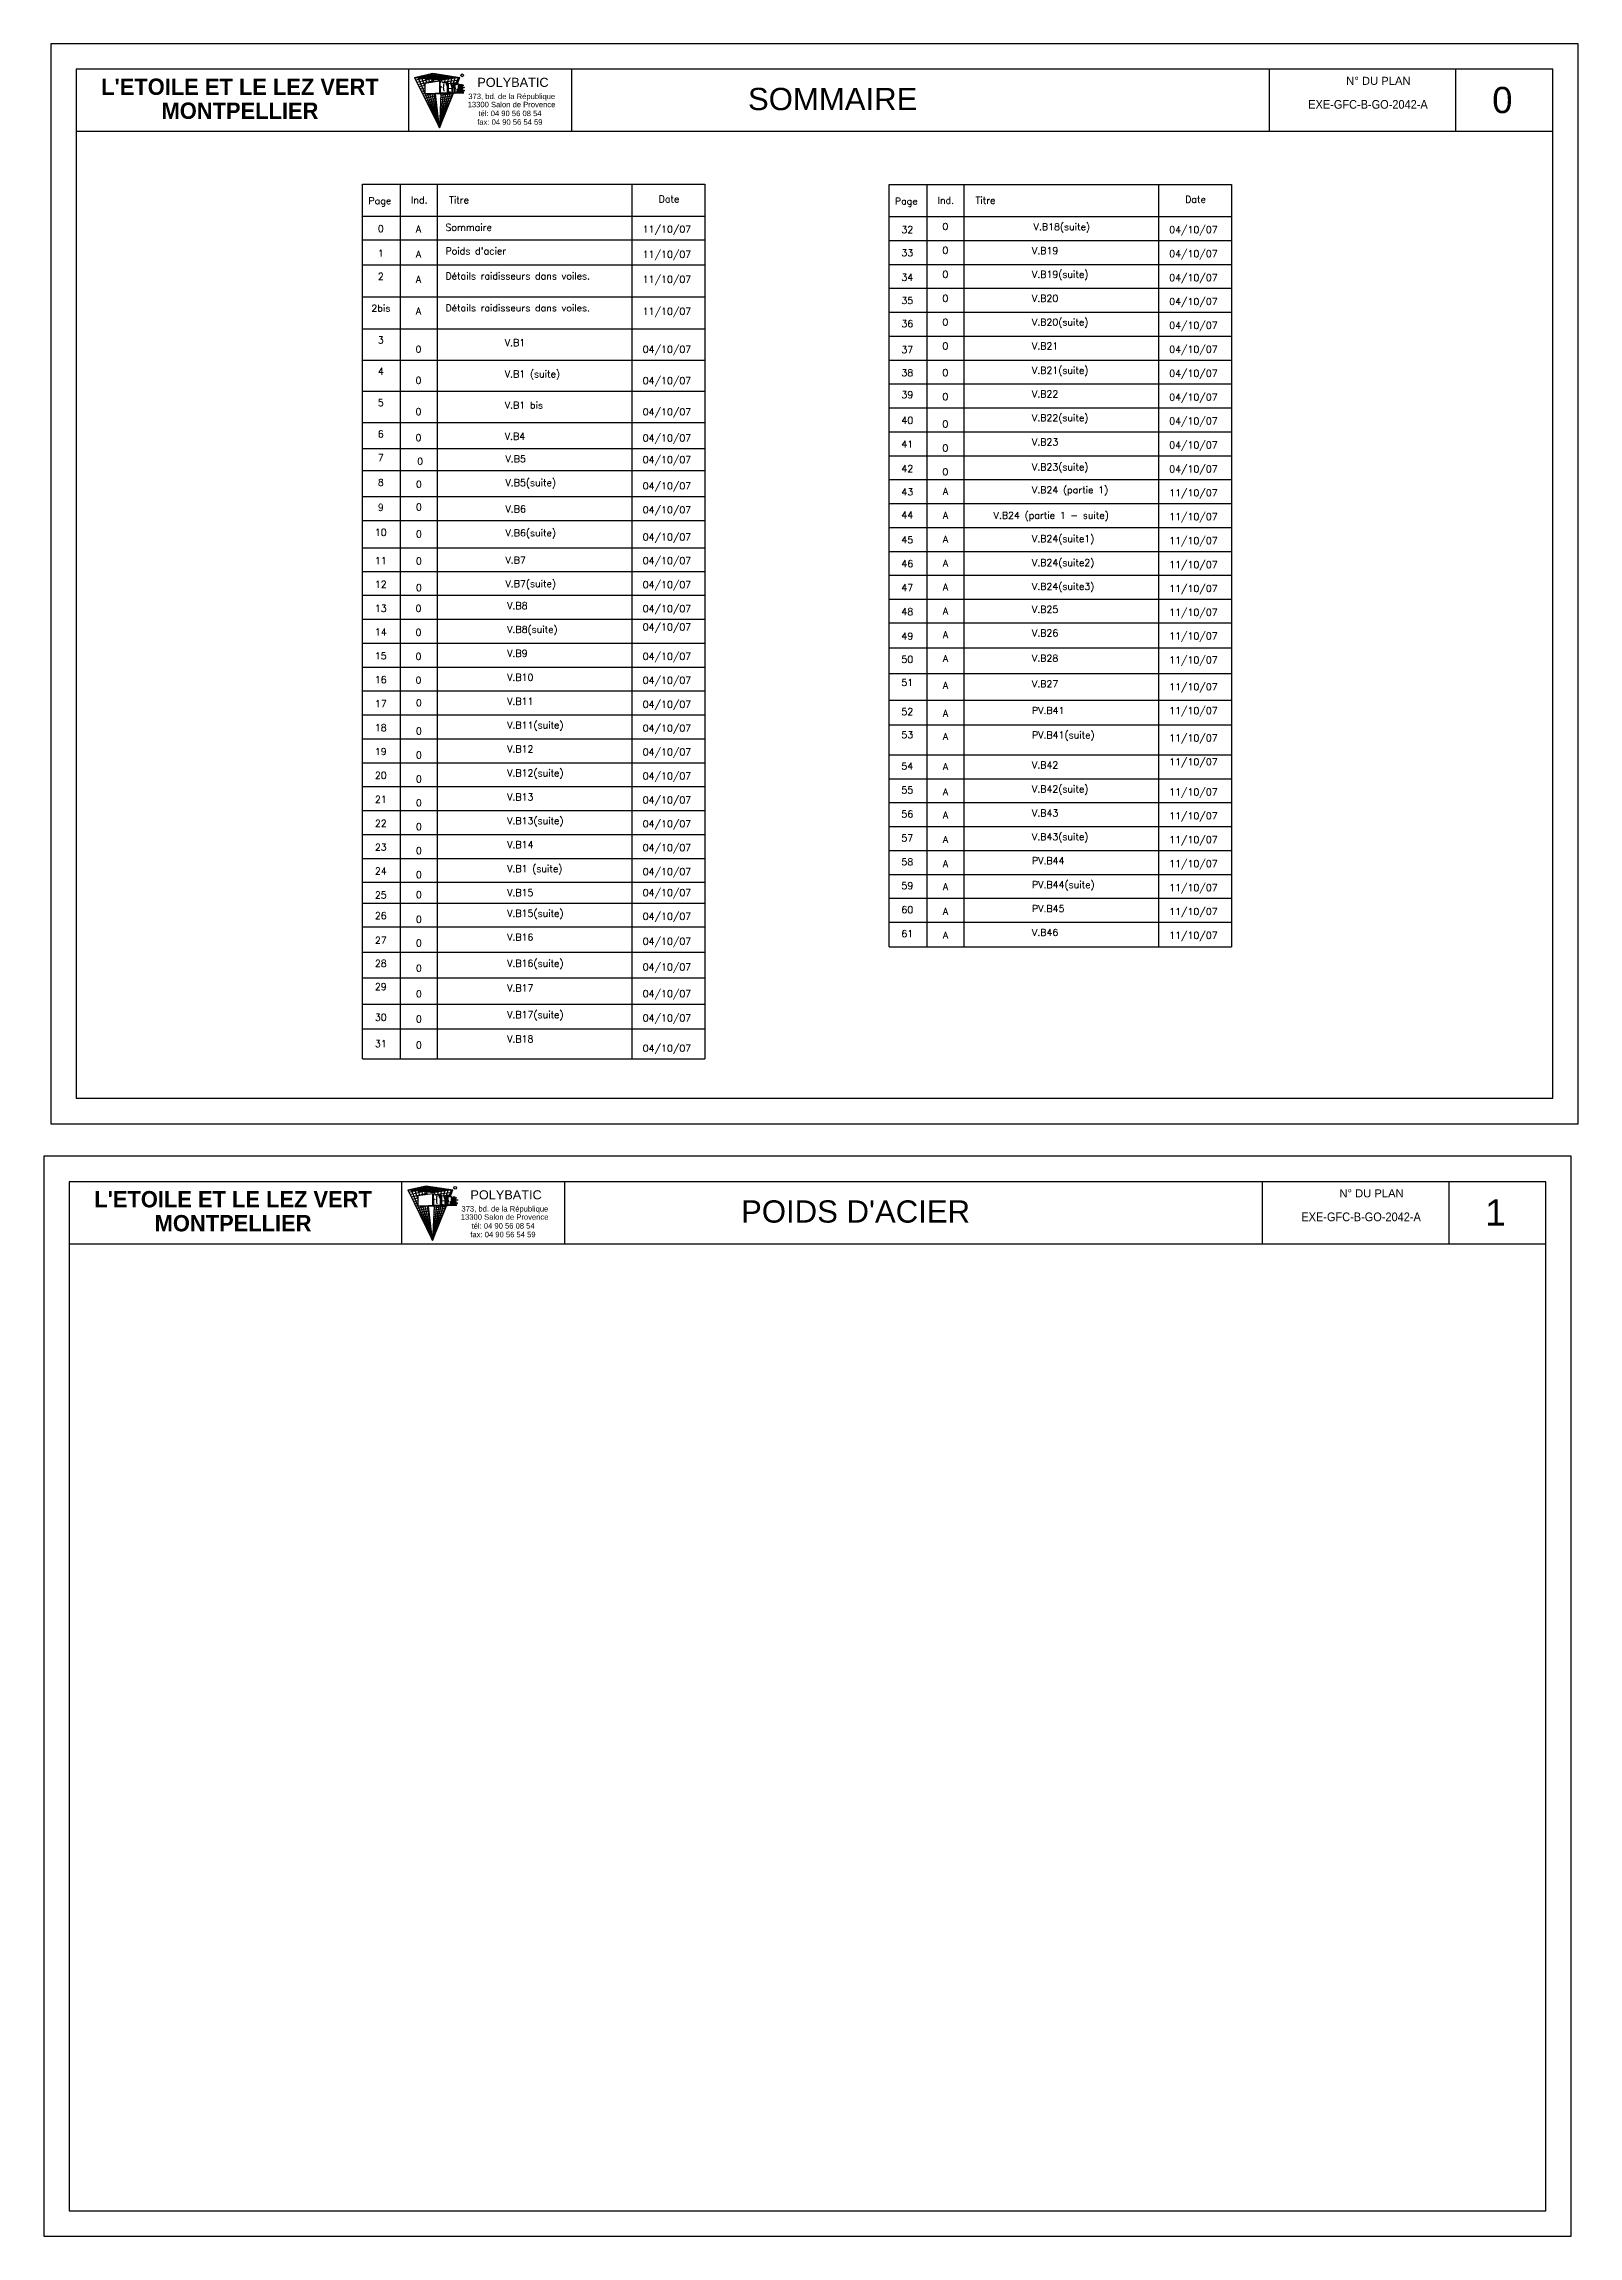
# Model space of a CAD drawing. Header units: millimetres. Extents: x -21776 to 63757, y -7870 to 8483.
# Drawn here: x -21324 to -20579, y -136 to 930 of the extents above; entities that cross this region are included whole.
import ezdxf
from ezdxf.enums import TextEntityAlignment as Align

# ---------------------------------------------------------------- set-up
doc = ezdxf.new("R2010")
doc.units = ezdxf.units.MM
doc.linetypes.add('CONTINUE', pattern=[0])
doc.layers.add('GO-CARTOUCHE', color=7, linetype='Continuous')
doc.layers.add('GO-TEXTE', color=9, linetype='Continuous')
doc.styles.get("Standard").update_dxf_attribs({"font": 'romans.shx'})
doc.styles.add('TEXTE', font='romans.shx')
doc.styles.add('TEXTEBA', font='ARIAL.TTF')

msp = doc.modelspace()

# ---------------------------------------------------------------- linework, layer by layer
at = {"layer": 'GO-CARTOUCHE', "color": 9, "linetype": 'CONTINUE'}
for p, q in [((-21144.14066, 913.88252), (-21135.21188, 915.95898)), ((-21144.14066, 913.88252), (-21131.05896, 912.63665)), ((-21144.14066, 913.88252), (-21132.09719, 889.3803)), ((-21143.59327, 912.76888), (-21135.0703, 914.75086)), ((-21143.13439, 913.78669), (-21134.20576, 915.79928)), ((-21143.04589, 911.65525), (-21134.92872, 913.54274)), ((-21139.15715, 906.22762), (-21142.52266, 914.2588)), ((-21142.52266, 914.2588), (-21129.43594, 912.86311)), ((-21142.49851, 910.54161), (-21134.78715, 912.33461)), ((-21141.95113, 909.42797), (-21139.15715, 910.07756)), ((-21141.40375, 908.31434), (-21139.15715, 908.83662)), ((-21141.12185, 913.59502), (-21132.19353, 915.47988)), ((-21139.15715, 909.62419), (-21140.90467, 914.63508)), ((-21140.90467, 914.63508), (-21127.81292, 913.08958)), ((-21140.85637, 907.2007), (-21139.15715, 907.59569)), ((-21140.30899, 906.08706), (-21139.15715, 906.35478)), ((-21139.28668, 915.01135), (-21126.1899, 913.31605)), ((-21138.19561, 911.1216), (-21139.28668, 915.01135)), ((-21132.09719, 912.01842), (-21139.15715, 910.98019)), ((-21139.15715, 910.98019), (-21139.15715, 905.99669)), ((-21139.15715, 905.99669), (-21131.6819, 906.41198)), ((-21131.76062, 906.009), (-21139.15715, 905.99669)), ((-21139.10932, 913.40335), (-21130.1813, 915.16048)), ((-21136.79879, 911.32701), (-21137.66869, 915.38763)), ((-21137.66869, 915.38763), (-21124.56689, 913.54252)), ((-21137.09678, 913.21168), (-21128.16907, 914.84108)), ((-21135.41631, 911.53032), (-21136.0507, 915.76391)), ((-21136.0507, 915.76391), (-21122.94387, 913.76898)), ((-21134.70515, 911.6349), (-21135.21188, 915.95898)), ((-21135.21188, 915.95898), (-21122.13018, 913.88252)), ((-21135.08425, 913.02001), (-21126.15684, 914.52167)), ((-21133.07171, 912.82834), (-21124.14461, 914.20227)), ((-21130.93504, 911.83673), (-21132.09719, 912.01842)), ((-21132.09719, 912.01842), (-21132.09719, 906.00844)), ((-21132.09719, 889.3803), (-21125.24108, 906.23489)), ((-21125.7785, 906.21622), (-21132.09719, 889.3803)), ((-21126.8619, 906.17858), (-21132.09719, 889.3803)), ((-21127.96084, 906.1404), (-21132.09719, 889.3803)), ((-21129.07564, 906.10166), (-21132.09719, 889.3803)), ((-21130.20665, 906.06237), (-21132.09719, 889.3803)), ((-21131.35423, 906.0225), (-21132.09719, 889.3803)), ((-21132.06545, 912.7325), (-21123.13849, 914.04257)), ((-21131.76062, 906.009), (-21129.67272, 906.0854)), ((-21131.6819, 909.59952), (-21131.6819, 911.53316)), ((-21131.15376, 911.45059), (-21131.6819, 911.53316)), ((-21131.6819, 909.59952), (-21131.26378, 909.56708)), ((-21131.11397, 909.13892), (-21131.6819, 909.18298)), ((-21131.6819, 909.18298), (-21131.6819, 906.41198)), ((-21131.6819, 906.41198), (-21126.67769, 906.41198)), ((-21131.38931, 905.23687), (-21125.30127, 906.08692)), ((-21130.9046, 909.34492), (-21131.11397, 909.13892)), ((-21131.05896, 912.63665), (-21131.09356, 911.86151)), ((-21122.13018, 913.88252), (-21131.05896, 912.63665)), ((-21130.7692, 911.62655), (-21122.5832, 912.76886)), ((-21130.63636, 911.39766), (-21129.32546, 911.58833)), ((-21130.15931, 909.61649), (-21130.18496, 909.04769)), ((-21130.18496, 909.04769), (-21130.14523, 908.18671)), ((-21130.06698, 910.31642), (-21130.15931, 909.61649)), ((-21130.14523, 908.18671), (-21129.95336, 907.20924)), ((-21129.9155, 910.87448), (-21130.06698, 910.31642)), ((-21129.67272, 906.0854), (-21129.29882, 906.09908)), ((-21129.43594, 912.86311), (-21129.58449, 911.55235)), ((-21129.27015, 906.10013), (-21124.77374, 906.26466)), ((-21128.82269, 911.07232), (-21129.06436, 911.46131)), ((-21128.19344, 911.40811), (-21128.96117, 911.29521)), ((-21128.65976, 910.60667), (-21128.82269, 911.07232)), ((-21128.53481, 909.93417), (-21128.65976, 910.60667)), ((-21128.19561, 906.41137), (-21124.76431, 906.41198)), ((-21128.19344, 906.41198), (-21128.19344, 911.41267)), ((-21127.77815, 911.34318), (-21128.19344, 911.40811)), ((-21127.81292, 913.08958), (-21128.17328, 911.40495)), ((-21127.77815, 906.82727), (-21127.77815, 911.34318)), ((-21127.77815, 910.99866), (-21126.73747, 911.14184)), ((-21127.77815, 910.99866), (-21127.77783, 906.82727)), ((-21127.77815, 906.82727), (-21126.67769, 906.82727)), ((-21127.77783, 908.5169), (-21125.89108, 908.68255)), ((-21127.77783, 906.82727), (-21126.67769, 906.82389)), ((-21126.75152, 911.18267), (-21125.89108, 908.68255)), ((-21126.38018, 911.12462), (-21126.75152, 911.18267)), ((-21126.73747, 911.14184), (-21125.89108, 908.68255)), ((-21126.1899, 913.31605), (-21126.71772, 911.17739)), ((-21126.67769, 906.41198), (-21126.67769, 906.82727)), ((-21126.67769, 906.41198), (-21125.88832, 906.41198)), ((-21126.59622, 911.15839), (-21123.03621, 911.65521)), ((-21126.38018, 911.12462), (-21125.69483, 909.13325)), ((-21125.21134, 910.94188), (-21126.26401, 910.78707)), ((-21125.89108, 906.41198), (-21125.89108, 908.68255)), ((-21125.89108, 906.82389), (-21125.88832, 906.41198)), ((-21125.88832, 906.41198), (-21125.47578, 906.41198)), ((-21125.21134, 910.94188), (-21125.69483, 909.13325)), ((-21124.88123, 910.89027), (-21125.47578, 908.6662)), ((-21125.47578, 906.41707), (-21125.47357, 908.67447)), ((-21125.47578, 906.41198), (-21125.47578, 908.6662)), ((-21125.47357, 908.67447), (-21124.89346, 910.84453)), ((-21124.56689, 913.54252), (-21125.38537, 910.91629)), ((-21124.88123, 910.89027), (-21125.21134, 910.94188)), ((-21124.89346, 910.84453), (-21124.76979, 910.86305)), ((-21124.76979, 910.87285), (-21124.89064, 910.85507)), ((-21124.774, 906.41594), (-21121.17576, 906.41594)), ((-21124.77304, 906.26469), (-21120.21361, 906.41018)), ((-21124.76979, 906.41198), (-21124.76979, 910.87285)), ((-21123.96547, 910.7471), (-21124.76979, 910.87285)), ((-21124.76979, 906.41198), (-21123.8896, 906.41198)), ((-21124.01037, 910.45988), (-21124.47908, 910.53316)), ((-21124.47908, 908.78377), (-21124.47908, 910.53316)), ((-21124.47908, 908.78377), (-21124.10028, 908.75438)), ((-21124.47908, 908.49219), (-21124.12277, 908.46455)), ((-21124.47908, 906.70268), (-21124.47908, 908.49219)), ((-21124.47908, 906.70268), (-21123.97895, 906.70268)), ((-21122.94387, 913.76898), (-21124.07178, 910.76372)), ((-21123.72804, 906.55391), (-21123.89395, 906.41594)), ((-21123.89395, 906.41594), (-21123.32403, 906.41594)), ((-21123.60912, 906.81039), (-21123.72804, 906.55391)), ((-21123.68962, 910.51358), (-21123.48922, 910.54155)), ((-21122.81755, 910.56763), (-21123.65515, 910.44445)), ((-21123.63815, 908.23797), (-21123.58496, 908.06971)), ((-21123.54075, 907.13969), (-21123.60912, 906.81039)), ((-21123.58496, 908.06971), (-21123.5325, 907.74907)), ((-21123.52019, 907.43682), (-21123.54075, 907.13969)), ((-21123.5325, 907.74907), (-21123.52019, 907.43682)), ((-21123.52067, 910.46423), (-21122.13018, 913.88252)), ((-21123.27853, 906.72639), (-21123.31579, 906.41594)), ((-21123.23653, 907.07635), (-21123.27853, 906.72639)), ((-21123.20155, 907.3679), (-21123.23653, 907.07635)), ((-21123.16805, 907.64697), (-21123.20155, 907.3679)), ((-21123.13426, 907.92853), (-21123.16805, 907.64697)), ((-21123.11677, 908.0743), (-21123.13426, 907.92853)), ((-21123.10527, 908.17016), (-21123.11677, 908.0743)), ((-21123.09592, 908.24804), (-21123.10527, 908.17016)), ((-21123.07429, 908.42825), (-21123.09592, 908.24804)), ((-21123.02948, 908.80168), (-21123.07429, 908.42825)), ((-21122.98038, 909.21079), (-21123.02948, 908.80168)), ((-21122.8589, 907.78333), (-21123.023, 906.41594)), ((-21122.81755, 910.56763), (-21122.98038, 909.21079)), ((-21122.8589, 907.78333), (-21122.56787, 907.76075)), ((-21122.82423, 908.07222), (-21122.71531, 908.97979)), ((-21122.82423, 908.07222), (-21122.60347, 908.05509)), ((-21122.61062, 910.53528), (-21122.81755, 910.56763)), ((-21122.71531, 908.97979), (-21122.60347, 908.05509)), ((-21122.61062, 910.53528), (-21122.1124, 906.41594)), ((-21122.59264, 910.38662), (-21122.11192, 910.45731)), ((-21122.56787, 907.76075), (-21122.40474, 906.41198)), ((-21122.55919, 910.11004), (-21122.11192, 910.16308)), ((-21122.55154, 910.04679), (-21121.84198, 910.12087)), ((-21122.11192, 910.45731), (-21122.11192, 910.16308)), ((-21121.28133, 910.32746), (-21122.11192, 910.45731)), ((-21122.11192, 910.16308), (-21121.84198, 910.12087)), ((-21121.84198, 906.41594), (-21121.84198, 910.12087)), ((-21121.55127, 910.07542), (-21121.28133, 910.03322)), ((-21121.55127, 906.41594), (-21121.55127, 910.07542)), ((-21121.55127, 910.0096), (-21121.28133, 910.03322)), ((-21121.55127, 906.41594), (-21121.17576, 906.41594)), ((-21121.28133, 910.03322), (-21121.28133, 910.32746)), ((-21121.17576, 910.31095), (-21121.28133, 910.27706)), ((-21121.17576, 910.31095), (-21121.17576, 906.41481)), ((-21120.88505, 910.2655), (-21121.17576, 910.31095)), ((-21121.17576, 906.41481), (-21120.88505, 906.41198)), ((-21120.88505, 910.2655), (-21120.88505, 906.41198)), ((-21120.88505, 910.12904), (-21120.2265, 910.1903)), ((-21120.7905, 908.27751), (-21120.77404, 907.86434)), ((-21120.77404, 907.86434), (-21120.73472, 907.48592)), ((-21120.73472, 907.48592), (-21120.67472, 907.16771)), ((-21120.67472, 907.16771), (-21120.58858, 906.87288)), ((-21120.58858, 906.87288), (-21120.45357, 906.59771)), ((-21119.97978, 908.96689), (-21120.46949, 908.92134)), ((-21120.45357, 906.59771), (-21120.29854, 906.4276)), ((-21119.99274, 907.49367), (-21120.43562, 907.45247)), ((-21119.99274, 907.49367), (-21119.6979, 907.50445)), ((-21119.68227, 908.92038), (-21119.97978, 908.96689)), ((-21139.76161, 904.97342), (-21135.35857, 905.99669)), ((-21139.21423, 903.85979), (-21133.93769, 905.08588)), ((-21132.09719, 889.3803), (-21139.06038, 905.99669)), ((-21138.66685, 902.74615), (-21133.79611, 903.87775)), ((-21138.11946, 901.63251), (-21133.65453, 902.66963)), ((-21132.09719, 889.3803), (-21137.89208, 905.99669)), ((-21137.57208, 900.51888), (-21133.51296, 901.46151)), ((-21137.0247, 899.40524), (-21133.37138, 900.25338)), ((-21132.09719, 889.3803), (-21136.75808, 905.99669)), ((-21136.47732, 898.2916), (-21133.2298, 899.04526)), ((-21135.92994, 897.17796), (-21133.08823, 897.83714)), ((-21132.09719, 889.3803), (-21135.65689, 905.99669)), ((-21135.38256, 896.06433), (-21132.94665, 896.62902)), ((-21134.83518, 894.95069), (-21132.80507, 895.42089)), ((-21132.09719, 889.3803), (-21134.58711, 905.99669)), ((-21132.09719, 889.3803), (-21134.04442, 905.99669)), ((-21131.81404, 895.72287), (-21129.37839, 896.064)), ((-21131.76685, 896.77998), (-21128.92538, 897.17766)), ((-21131.71965, 897.83709), (-21128.47237, 898.29132)), ((-21131.67246, 898.8942), (-21128.01935, 899.40498)), ((-21131.62527, 899.95131), (-21127.56634, 900.51863)), ((-21131.57808, 901.00843), (-21127.11333, 901.63229)), ((-21131.53088, 902.06554), (-21126.66031, 902.74595)), ((-21131.48369, 903.12265), (-21126.2073, 903.85961)), ((-21131.4365, 904.17976), (-21125.75429, 904.97326)), ((-21134.2878, 893.83705), (-21132.66349, 894.21277)), ((-21133.74042, 892.72342), (-21132.52192, 893.00465)), ((-21133.19304, 891.60978), (-21132.38034, 891.79652)), ((-21132.64565, 890.49614), (-21132.23876, 890.5884)), ((-21132.27277, 891.60641), (-21131.86623, 891.66482)), ((-21132.00281, 891.49443), (-21131.19045, 891.60938)), ((-21131.95562, 892.55154), (-21130.73743, 892.72303)), ((-21131.90842, 893.60865), (-21130.28442, 893.83669)), ((-21131.86123, 894.66576), (-21129.83141, 894.95035)), ((-21147.48876, 373.00391), (-21138.55998, 375.08037)), ((-21146.94138, 371.89028), (-21138.41841, 373.87225)), ((-21146.48249, 372.90808), (-21137.55387, 374.92067)), ((-21142.50526, 365.34901), (-21145.87077, 373.38019)), ((-21145.87077, 373.38019), (-21132.78404, 371.98451)), ((-21144.46996, 372.71641), (-21135.54164, 374.60127)), ((-21142.50526, 368.74558), (-21144.25278, 373.75647)), ((-21144.25278, 373.75647), (-21131.16103, 372.21097)), ((-21142.63479, 374.13274), (-21129.53801, 372.43744)), ((-21141.54371, 370.24299), (-21142.63479, 374.13274)), ((-21142.45742, 372.52474), (-21133.52941, 374.28187)), ((-21140.1469, 370.4484), (-21141.0168, 374.50902)), ((-21141.0168, 374.50902), (-21127.91499, 372.66391)), ((-21140.44489, 372.33307), (-21131.51718, 373.96247)), ((-21138.76441, 370.65171), (-21139.39881, 374.8853)), ((-21139.39881, 374.8853), (-21126.29197, 372.89038)), ((-21138.05325, 370.75629), (-21138.55998, 375.08037)), ((-21138.55998, 375.08037), (-21125.47829, 373.00391)), ((-21138.43235, 372.1414), (-21129.50494, 373.64307)), ((-21136.41982, 371.94973), (-21127.49271, 373.32366)), ((-21135.41355, 371.85389), (-21126.4866, 373.16396)), ((-21147.48876, 373.00391), (-21134.40706, 371.75804)), ((-21147.48876, 373.00391), (-21135.44529, 348.50169)), ((-21146.394, 370.77664), (-21138.27683, 372.66413)), ((-21145.84662, 369.663), (-21138.13525, 371.45601)), ((-21145.29924, 368.54937), (-21142.50526, 369.19896)), ((-21144.75185, 367.43573), (-21142.50526, 367.95801)), ((-21144.20447, 366.32209), (-21142.50526, 366.71708)), ((-21143.65709, 365.20845), (-21142.50526, 365.47617)), ((-21143.10971, 364.09482), (-21138.70667, 365.11808)), ((-21142.56233, 362.98118), (-21137.28579, 364.20727)), ((-21135.44529, 371.13981), (-21142.50526, 370.10158)), ((-21142.50526, 370.10158), (-21142.50526, 365.11808)), ((-21142.50526, 365.11808), (-21135.03, 365.53337)), ((-21135.10873, 365.1304), (-21142.50526, 365.11808)), ((-21135.44529, 348.50169), (-21142.40848, 365.11808)), ((-21142.01495, 361.86754), (-21137.14421, 362.99915)), ((-21135.44529, 348.50169), (-21141.24018, 365.11808)), ((-21135.44529, 348.50169), (-21140.10618, 365.11808)), ((-21135.44529, 348.50169), (-21139.00499, 365.11808)), ((-21135.44529, 348.50169), (-21137.93521, 365.11808)), ((-21135.44529, 348.50169), (-21137.39253, 365.11808)), ((-21134.28314, 370.95812), (-21135.44529, 371.13981)), ((-21135.44529, 371.13981), (-21135.44529, 365.12984)), ((-21135.44529, 348.50169), (-21128.58919, 365.35628)), ((-21129.1266, 365.33761), (-21135.44529, 348.50169)), ((-21130.21001, 365.29997), (-21135.44529, 348.50169)), ((-21131.30894, 365.26179), (-21135.44529, 348.50169)), ((-21132.42374, 365.22306), (-21135.44529, 348.50169)), ((-21133.55476, 365.18376), (-21135.44529, 348.50169)), ((-21134.70234, 365.14389), (-21135.44529, 348.50169)), ((-21135.10873, 365.1304), (-21133.02083, 365.20679)), ((-21135.03, 368.72091), (-21135.03, 370.65455)), ((-21134.50187, 370.57198), (-21135.03, 370.65455)), ((-21135.03, 368.72091), (-21134.61189, 368.68847)), ((-21134.46208, 368.26031), (-21135.03, 368.30437)), ((-21135.03, 368.30437), (-21135.03, 365.53337)), ((-21135.03, 365.53337), (-21130.02579, 365.53337)), ((-21134.8318, 362.24404), (-21129.5554, 362.981)), ((-21134.7846, 363.30115), (-21129.10239, 364.09466)), ((-21134.73741, 364.35826), (-21128.64938, 365.20831)), ((-21134.2527, 368.46631), (-21134.46208, 368.26031)), ((-21134.40706, 371.75804), (-21134.44167, 370.98291)), ((-21125.47829, 373.00391), (-21134.40706, 371.75804)), ((-21134.11731, 370.74795), (-21125.9313, 371.89026)), ((-21133.98446, 370.51905), (-21132.67356, 370.70972)), ((-21133.50741, 368.73788), (-21133.53306, 368.16908)), ((-21133.53306, 368.16908), (-21133.49333, 367.3081)), ((-21133.41509, 369.43782), (-21133.50741, 368.73788)), ((-21133.49333, 367.3081), (-21133.30147, 366.33063)), ((-21133.2636, 369.99587), (-21133.41509, 369.43782)), ((-21133.02083, 365.20679), (-21132.64693, 365.22048)), ((-21132.78404, 371.98451), (-21132.93259, 370.67374)), ((-21132.61825, 365.22153), (-21128.12185, 365.38605)), ((-21132.17079, 370.19371), (-21132.41247, 370.5827)), ((-21131.54155, 370.5295), (-21132.30927, 370.4166)), ((-21132.00786, 369.72806), (-21132.17079, 370.19371)), ((-21131.88291, 369.05556), (-21132.00786, 369.72806)), ((-21131.54372, 365.53276), (-21128.11242, 365.53337)), ((-21131.54155, 365.53337), (-21131.54155, 370.53406)), ((-21131.12626, 370.46457), (-21131.54155, 370.5295)), ((-21131.16103, 372.21097), (-21131.52138, 370.52634)), ((-21131.12626, 365.94866), (-21131.12626, 370.46457)), ((-21131.12626, 370.12005), (-21130.08557, 370.26323)), ((-21131.12626, 370.12005), (-21131.12593, 365.94866)), ((-21131.12626, 365.94866), (-21130.02579, 365.94866)), ((-21131.12593, 367.6383), (-21129.23918, 367.80394)), ((-21131.12593, 365.94866), (-21130.02579, 365.94528)), ((-21130.09963, 370.30407), (-21129.23918, 367.80394)), ((-21129.72829, 370.24601), (-21130.09963, 370.30407)), ((-21130.08557, 370.26323), (-21129.23918, 367.80394)), ((-21129.53801, 372.43744), (-21130.06582, 370.29878)), ((-21130.02579, 365.53337), (-21130.02579, 365.94866)), ((-21130.02579, 365.53337), (-21129.23643, 365.53337)), ((-21129.94432, 370.27978), (-21126.38431, 370.7766)), ((-21129.72829, 370.24601), (-21129.04293, 368.25464)), ((-21128.55944, 370.06327), (-21129.61212, 369.90847)), ((-21129.23918, 365.53337), (-21129.23918, 367.80394)), ((-21129.23918, 365.94528), (-21129.23643, 365.53337)), ((-21129.23643, 365.53337), (-21128.82389, 365.53337)), ((-21128.55944, 370.06327), (-21129.04293, 368.25464)), ((-21128.22934, 370.01166), (-21128.82389, 367.78759)), ((-21128.82389, 365.53846), (-21128.82168, 367.79586)), ((-21128.82389, 365.53337), (-21128.82389, 367.78759)), ((-21128.82168, 367.79586), (-21128.24157, 369.96592)), ((-21127.91499, 372.66391), (-21128.73347, 370.03768)), ((-21128.22934, 370.01166), (-21128.55944, 370.06327)), ((-21128.24157, 369.96592), (-21128.11789, 369.98444)), ((-21128.11789, 369.99424), (-21128.23875, 369.97647)), ((-21128.1221, 365.53733), (-21124.52386, 365.53733)), ((-21128.12114, 365.38608), (-21123.56172, 365.53157)), ((-21128.11789, 365.53337), (-21128.11789, 369.99424)), ((-21127.31357, 369.86849), (-21128.11789, 369.99424)), ((-21128.11789, 365.53337), (-21127.2377, 365.53337)), ((-21127.35847, 369.58127), (-21127.82719, 369.65455)), ((-21127.82719, 367.90516), (-21127.82719, 369.65455)), ((-21127.82719, 367.90516), (-21127.44838, 367.87577)), ((-21127.82719, 367.61359), (-21127.47087, 367.58594)), ((-21127.82719, 365.82408), (-21127.82719, 367.61359)), ((-21127.82719, 365.82408), (-21127.32706, 365.82408)), ((-21126.29197, 372.89038), (-21127.41988, 369.88511)), ((-21127.07614, 365.6753), (-21127.24205, 365.53733)), ((-21127.24205, 365.53733), (-21126.67213, 365.53733)), ((-21126.95722, 365.93178), (-21127.07614, 365.6753)), ((-21127.03773, 369.63497), (-21126.83733, 369.66294)), ((-21126.16565, 369.68902), (-21127.00325, 369.56585)), ((-21126.98625, 367.35936), (-21126.93306, 367.19111)), ((-21126.88886, 366.26108), (-21126.95722, 365.93178)), ((-21126.93306, 367.19111), (-21126.8806, 366.87046)), ((-21126.8683, 366.55822), (-21126.88886, 366.26108)), ((-21126.8806, 366.87046), (-21126.8683, 366.55822)), ((-21126.86878, 369.58562), (-21125.47829, 373.00391)), ((-21126.62664, 365.84779), (-21126.66389, 365.53733)), ((-21126.58464, 366.19774), (-21126.62664, 365.84779)), ((-21126.54965, 366.48929), (-21126.58464, 366.19774)), ((-21126.51616, 366.76836), (-21126.54965, 366.48929)), ((-21126.48237, 367.04992), (-21126.51616, 366.76836)), ((-21126.46487, 367.1957), (-21126.48237, 367.04992)), ((-21126.45337, 367.29155), (-21126.46487, 367.1957)), ((-21126.44402, 367.36943), (-21126.45337, 367.29155)), ((-21126.4224, 367.54965), (-21126.44402, 367.36943)), ((-21126.37758, 367.92307), (-21126.4224, 367.54965)), ((-21126.32848, 368.33219), (-21126.37758, 367.92307)), ((-21126.207, 366.90473), (-21126.3711, 365.53733)), ((-21126.16565, 369.68902), (-21126.32848, 368.33219)), ((-21126.207, 366.90473), (-21125.91598, 366.88215)), ((-21126.17233, 367.19361), (-21126.06342, 368.10118)), ((-21126.17233, 367.19361), (-21125.95158, 367.17649)), ((-21125.95873, 369.65667), (-21126.16565, 369.68902)), ((-21126.06342, 368.10118), (-21125.95158, 367.17649)), ((-21125.95873, 369.65667), (-21125.4605, 365.53733)), ((-21125.94075, 369.50801), (-21125.46002, 369.5787)), ((-21125.91598, 366.88215), (-21125.75285, 365.53337)), ((-21125.9073, 369.23143), (-21125.46002, 369.28447)), ((-21125.89965, 369.16818), (-21125.19008, 369.24227)), ((-21125.46002, 369.5787), (-21125.46002, 369.28447)), ((-21124.62944, 369.44885), (-21125.46002, 369.5787)), ((-21125.46002, 369.28447), (-21125.19008, 369.24227)), ((-21125.19008, 365.53733), (-21125.19008, 369.24227)), ((-21124.89938, 369.19682), (-21124.62944, 369.15461)), ((-21124.89938, 365.53733), (-21124.89938, 369.19682)), ((-21124.89938, 369.13099), (-21124.62944, 369.15461)), ((-21124.89938, 365.53733), (-21124.52386, 365.53733)), ((-21124.62944, 369.15461), (-21124.62944, 369.44885)), ((-21124.52386, 369.43234), (-21124.62944, 369.39845)), ((-21124.52386, 369.43234), (-21124.52386, 365.5362)), ((-21124.23316, 369.38689), (-21124.52386, 369.43234)), ((-21124.52386, 365.5362), (-21124.23316, 365.53337)), ((-21124.23316, 369.38689), (-21124.23316, 365.53337)), ((-21124.23316, 369.25043), (-21123.57461, 369.31169)), ((-21124.1386, 367.39891), (-21124.12215, 366.98573)), ((-21124.12215, 366.98573), (-21124.08282, 366.60731)), ((-21124.08282, 366.60731), (-21124.02283, 366.2891)), ((-21124.02283, 366.2891), (-21123.93668, 365.99427)), ((-21123.93668, 365.99427), (-21123.80167, 365.7191)), ((-21123.32789, 368.08828), (-21123.8176, 368.04273)), ((-21123.80167, 365.7191), (-21123.64665, 365.54899)), ((-21123.34085, 366.61506), (-21123.78372, 366.57386)), ((-21123.34085, 366.61506), (-21123.04601, 366.62585)), ((-21123.03037, 368.04177), (-21123.32789, 368.08828)), ((-21141.46757, 360.7539), (-21137.00264, 361.79102)), ((-21140.92019, 359.64027), (-21136.86106, 360.5829)), ((-21140.37281, 358.52663), (-21136.71948, 359.37478)), ((-21139.82543, 357.41299), (-21136.57791, 358.16665)), ((-21139.27804, 356.29936), (-21136.43633, 356.95853)), ((-21138.73066, 355.18572), (-21136.29475, 355.75041)), ((-21138.18328, 354.07208), (-21136.15318, 354.54229)), ((-21137.6359, 352.95844), (-21136.0116, 353.33416)), ((-21137.08852, 351.84481), (-21135.87002, 352.12604)), ((-21135.30372, 351.67293), (-21134.08554, 351.84442)), ((-21135.25653, 352.73004), (-21133.63252, 352.95808)), ((-21135.20933, 353.78715), (-21133.17951, 354.07174)), ((-21135.16214, 354.84426), (-21132.7265, 355.1854)), ((-21135.11495, 355.90137), (-21132.27348, 356.29905)), ((-21135.06776, 356.95848), (-21131.82047, 357.41271)), ((-21135.02056, 358.0156), (-21131.36746, 358.52637)), ((-21134.97337, 359.07271), (-21130.91444, 359.64003)), ((-21134.92618, 360.12982), (-21130.46143, 360.75368)), ((-21134.87899, 361.18693), (-21130.00842, 361.86734)), ((-21136.54114, 350.73117), (-21135.72844, 350.91792)), ((-21135.99376, 349.61753), (-21135.58687, 349.70979)), ((-21135.62087, 350.72781), (-21135.21433, 350.78621)), ((-21135.35091, 350.61582), (-21134.53855, 350.73077))]:
    msp.add_line(p, q, dxfattribs=at)
at = {"layer": 'GO-CARTOUCHE', "color": 3}
for p, q in [((-21169.44798, 436.72697), (-21169.44798, 862.03477)), ((-21169.44798, 862.03477), (-21003.02413, 862.03477)), ((-21150.93481, 436.72697), (-21150.93481, 862.03477)), ((-21132.94427, 436.72697), (-21132.94427, 862.03477)), ((-21038.35143, 436.72697), (-21038.35143, 862.03477)), ((-21003.02413, 862.03477), (-21003.02413, 436.72697)), ((-20913.53116, 660.22289), (-20913.53116, 861.87495)), ((-20913.53116, 861.87495), (-20747.10732, 861.87495)), ((-20895.01799, 660.22289), (-20895.01799, 861.87495)), ((-20877.02746, 660.22289), (-20877.02746, 861.87495)), ((-20782.43462, 491.1662), (-20782.43462, 861.87495)), ((-20747.10732, 861.87495), (-20747.10732, 660.22289)), ((-21169.44798, 846.43072), (-21003.02413, 846.43072)), ((-20913.53116, 846.27089), (-20747.10732, 846.27089)), ((-21169.44798, 834.93838), (-21003.02413, 834.93838)), ((-20913.53116, 834.64289), (-20747.10732, 834.64289)), ((-21169.44798, 822.73164), (-21003.02413, 822.73164)), ((-20913.53116, 823.01489), (-20747.10732, 823.01489)), ((-20913.53116, 811.38689), (-20747.10732, 811.38689)), ((-21169.44798, 807.23164), (-21003.02413, 807.23164)), ((-20913.53116, 799.75889), (-20747.10732, 799.75889)), ((-21169.44798, 791.71237), (-21003.02413, 791.71237)), ((-20913.53116, 788.13089), (-20747.10732, 788.13089)), ((-21169.44798, 776.51237), (-21003.02413, 776.51237)), ((-20913.53116, 776.50289), (-20747.10732, 776.50289)), ((-21169.44798, 761.31237), (-21003.02413, 761.31237)), ((-20913.53116, 764.87489), (-20747.10732, 764.87489)), ((-20913.53116, 753.24689), (-20747.10732, 753.24689)), ((-21169.44798, 746.11237), (-21003.02413, 746.11237)), ((-20913.53116, 741.61889), (-20747.10732, 741.61889)), ((-21169.21025, 733.44171), (-21003.02413, 733.44171)), ((-20913.53116, 729.99089), (-20747.10732, 729.99089)), ((-21169.44798, 722.85223), (-21003.02413, 722.85223)), ((-21169.21025, 722.85223), (-21003.02413, 722.85223)), ((-20913.53116, 718.36289), (-20747.10732, 718.36289)), ((-21169.44798, 710.1289), (-21003.02413, 710.1289)), ((-20913.53116, 706.73489), (-20747.10732, 706.73489)), ((-21169.44798, 698.4823), (-21003.02413, 698.4823)), ((-20913.53116, 695.10689), (-20747.10732, 695.10689)), ((-21169.44798, 685.22774), (-21003.02413, 685.22774)), ((-20913.53116, 683.47889), (-20747.10732, 683.47889)), ((-20913.53116, 683.47889), (-20747.10732, 683.47889)), ((-21169.44798, 673.7354), (-21003.02413, 673.7354)), ((-20913.53116, 671.85089), (-20747.10732, 671.85089)), ((-21169.44798, 662.1074), (-21003.02413, 662.1074)), ((-21169.44798, 650.4794), (-21003.02413, 650.4794)), ((-20913.53116, 660.22289), (-20747.10732, 660.22289)), ((-20913.53116, 660.22289), (-20747.10732, 660.22289)), ((-20913.53116, 491.1662), (-20913.53116, 660.22289)), ((-20895.01799, 491.1662), (-20895.01799, 660.22289)), ((-20877.02746, 491.1662), (-20877.02746, 660.22289)), ((-20747.10732, 660.22289), (-20747.10732, 491.1662)), ((-20913.53116, 648.73056), (-20747.10732, 648.73056)), ((-21169.44798, 638.8514), (-21003.02413, 638.8514)), ((-20913.53116, 636.52382), (-20747.10732, 636.52382)), ((-21169.44798, 627.2234), (-21003.02413, 627.2234)), ((-20913.53116, 624.03605), (-20747.10732, 624.03605)), ((-21169.44798, 615.5954), (-21003.02413, 615.5954)), ((-20913.53116, 611.09571), (-20747.10732, 611.09571)), ((-21169.44798, 603.9674), (-21003.02413, 603.9674)), ((-20913.53116, 599.20766), (-20747.10732, 599.20766)), ((-21169.44798, 592.3394), (-21003.02413, 592.3394)), ((-21169.44798, 580.7114), (-21003.02413, 580.7114)), ((-20913.53116, 584.5622), (-20747.10732, 584.5622)), ((-21169.44798, 569.0834), (-21003.02413, 569.0834)), ((-20913.53116, 572.9342), (-20747.10732, 572.9342)), ((-21169.44798, 557.4554), (-21003.02413, 557.4554)), ((-20913.53116, 561.3062), (-20747.10732, 561.3062)), ((-21169.44798, 545.8274), (-21003.02413, 545.8274)), ((-20913.53116, 549.6782), (-20747.10732, 549.6782)), ((-21169.44798, 534.1994), (-21003.02413, 534.1994)), ((-20913.53116, 538.0502), (-20747.10732, 538.0502)), ((-21169.44798, 522.5714), (-21003.02413, 522.5714)), ((-20913.53116, 526.4222), (-20747.10732, 526.4222)), ((-21169.44798, 512.38766), (-21003.02413, 512.38766)), ((-21169.44798, 512.38766), (-21003.02413, 512.38766)), ((-20913.53116, 514.7942), (-20747.10732, 514.7942)), ((-20913.53116, 503.1662), (-20747.10732, 503.1662)), ((-21169.44798, 500.89533), (-21003.02413, 500.89533)), ((-20913.53116, 491.1662), (-20747.10732, 491.1662)), ((-21169.44798, 488.68859), (-21003.02413, 488.68859)), ((-21169.44798, 476.20082), (-21003.02413, 476.20082)), ((-21169.44798, 463.26048), (-21003.02413, 463.26048)), ((-21169.44798, 451.37243), (-21003.02413, 451.37243)), ((-21169.44798, 436.72697), (-21003.02413, 436.72697))]:
    msp.add_line(p, q, dxfattribs=at)
at = {"layer": 'GO-CARTOUCHE', "linetype": 'Continuous'}
for points in [[(-20578.5716, 405.2315), (-20578.5716, 930.23149), (-21320.99583, 930.23149), (-21320.99583, 405.2315)], [(-20590.9441, 417.604), (-20590.9441, 917.85899), (-21308.62333, 917.85899), (-21308.62333, 417.604)], [(-20581.9197, -135.64711), (-20581.9197, 389.35289), (-21324.34394, 389.35289), (-21324.34394, -135.64711)], [(-20594.2922, -123.27461), (-20594.2922, 376.98039), (-21311.97144, 376.98039), (-21311.97144, -123.27461)]]:
    msp.add_lwpolyline(points, close=True, dxfattribs=at)
at = {"layer": 'GO-CARTOUCHE', "color": 9, "linetype": 'CONTINUE'}
for centre in [(-21121.07041, 914.91547), (-21121.07041, 914.91547), (-21121.07041, 914.91547), (-21124.41851, 374.03686), (-21124.41851, 374.03686), (-21124.41851, 374.03686)]:
    msp.add_circle(centre, 0.66447, dxfattribs=at)
at = {"layer": 'GO-TEXTE', "color": 7}
for p, q in [((-21147.16903, 917.85899), (-21147.16903, 887.56125)), ((-21067.89852, 917.85899), (-21067.89852, 887.56125)), ((-20728.81294, 917.85899), (-20728.81294, 887.56125)), ((-20638.10684, 917.85899), (-20638.10684, 887.56125)), ((-20590.9441, 887.56125), (-21308.62333, 887.56125)), ((-21150.51713, 376.98039), (-21150.51713, 346.68264)), ((-21071.24662, 376.98039), (-21071.24662, 346.68264)), ((-20732.16104, 376.98039), (-20732.16104, 346.68264)), ((-20641.45494, 376.98039), (-20641.45494, 346.68264)), ((-20594.2922, 346.68264), (-21311.97144, 346.68264))]:
    msp.add_line(p, q, dxfattribs=at)

# ---------------------------------------------------------------- texts
at = {"layer": 'GO-CARTOUCHE', "color": 9, "style": 'TEXTEBA'}
for s, p in [('373, bd. de la République', (-21118.0255, 903.37554)), ('13300 Salon de Provence', (-21118.33513, 899.40343)), ('tél: 04 90 56 08 54', (-21113.11673, 895.08818)), ('fax: 04 90 56 54 59', (-21113.69921, 890.8837)), ('373, bd. de la République', (-21121.37361, 362.49694)), ('13300 Salon de Provence', (-21121.68323, 358.52483)), ('fax: 04 90 56 54 59', (-21117.04731, 350.00509)), ('tél: 04 90 56 08 54', (-21116.46483, 354.20957))]:
    msp.add_text(s, height=2.6515151, dxfattribs=at).set_placement(p)
at = {"layer": 'GO-CARTOUCHE', "color": 2, "style": 'TEXTEBA'}
for s, p in [('0', (-20620.352, 896.5515)), ('1', (-20623.7001, 355.67289))]:
    msp.add_text(s, height=12.74873, dxfattribs=at).set_placement(p)
at = {"layer": 'GO-CARTOUCHE', "color": 2, "style": 'TEXTEBA', "width": 0.9}
for p in [(-20680.72213, 898.68012), (-20684.07023, 357.80151)]:
    msp.add_text('EXE-GFC-B-GO-2042-A', height=4.2424242, dxfattribs=at).set_placement(p, align=Align.CENTER)
at = {"layer": 'GO-CARTOUCHE', "color": 3, "style": 'TEXTE'}
for s, height, p in [('Page', 3.350274, (-21166.56782, 852.23236)), ('Ind.', 3.350274, (-21145.84616, 852.60701)), ('Titre', 3.350274, (-21127.35092, 852.60701)), ('Date ', 3.350274, (-21025.49686, 853.07875)), ('Page', 3.350274, (-20910.65101, 852.07253)), ('Ind.', 3.350274, (-20889.92935, 852.44719)), ('Titre', 3.350274, (-20871.4341, 852.44719)), ('Date ', 3.350274, (-20769.58005, 852.91892)), ('Sommaire', 3.350274, (-21129.11782, 839.38427)), ('V.B18(suite)', 3.3502741, (-20843.24076, 839.59373)), ("Poids d'acier", 3.3502741, (-21129.11782, 827.89193)), ('V.B19', 3.350274, (-20844.039, 827.99232)), ('Détails raidisseurs dans voiles.', 3.3502741, (-21129.11782, 815.68519)), ('V.B19(suite)', 3.3502741, (-20844.039, 816.49999)), ('Détails raidisseurs dans voiles.', 3.3502741, (-21129.11782, 800.18519)), ('V.B20', 3.350274, (-20844.039, 804.87199)), ('V.B20(suite)', 3.3502741, (-20844.039, 793.24399)), ('V.B1', 3.350274, (-21100.27955, 783.28022)), ('V.B21', 3.350274, (-20844.039, 781.61599)), ('V.B1 (suite)', 3.3502741, (-21100.27955, 768.08022)), ('V.B21(suite)', 3.3502741, (-20844.039, 769.85232)), ('V.B22', 3.350274, (-20844.039, 758.35999)), ('V.B1 bis', 3.350274, (-21100.27955, 752.88022)), ('V.B22(suite)', 3.3502741, (-20844.039, 746.73199)), ('V.B4', 3.350274, (-21100.27955, 737.68022)), ('V.B23', 3.350274, (-20844.039, 734.96832)), ('V.B5', 3.350274, (-21099.95581, 726.79114)), ('V.B23(suite)', 3.3502741, (-20844.039, 722.87719)), ('V.B5(suite)', 3.3502741, (-21099.95581, 715.16314)), ('V.B24 (partie 1)', 3.3502741, (-20844.039, 711.71232)), ('V.B6', 3.350274, (-21099.95581, 702.4398)), ('V.B6(suite)', 3.3502741, (-21099.95581, 690.7932)), ('V.B24 (partie 1 - suite)', 3.3502741, (-20862.69604, 699.26929)), ('V.B24(suite1)', 3.3502741, (-20844.039, 687.99319)), ('V.B7', 3.350274, (-21099.95581, 677.53864)), ('V.B24(suite2)', 3.3502741, (-20844.039, 676.36519)), ('V.B7(suite)', 3.3502741, (-21099.95581, 666.04631)), ('V.B24(suite3)', 3.3502741, (-20844.039, 664.73719)), ('V.B8', 3.350274, (-21099.15758, 655.45683)), ('V.B25', 3.350274, (-20844.039, 653.57232)), ('V.B8(suite)', 3.3502741, (-21099.15758, 643.82883)), ('V.B26', 3.350274, (-20844.039, 642.07999)), ('V.B9', 3.350274, (-21099.15758, 632.20083)), ('V.B28', 3.350274, (-20844.039, 629.87325)), ('V.B10', 3.350274, (-21099.15758, 620.57283)), ('V.B27', 3.350274, (-20844.039, 617.38548)), ('V.B11', 3.350274, (-21099.15758, 608.94483)), ('PV.B41', 3.350274, (-20844.039, 604.44514)), ('V.B11(suite)', 3.3502741, (-21099.15758, 597.31683)), ('V.B12', 3.350274, (-21099.15758, 585.68883)), ('PV.B41(suite)', 3.3502741, (-20844.039, 592.55709)), ('V.B12(suite)', 3.3502741, (-21099.15758, 574.06083)), ('V.B42', 3.350274, (-20844.039, 577.91163)), ('V.B13', 3.350274, (-21099.15758, 562.43283)), ('V.B42(suite)', 3.3502741, (-20844.039, 566.28363)), ('V.B13(suite)', 3.3502741, (-21099.15758, 550.80483)), ('V.B43', 3.350274, (-20844.039, 554.65563)), ('V.B43(suite)', 3.3502741, (-20844.039, 543.02763)), ('V.B14', 3.350274, (-21099.15758, 539.17683)), ('PV.B44', 3.350274, (-20844.039, 531.39963)), ('V.B1 (suite)', 3.3502741, (-21099.15758, 527.54883)), ('PV.B44(suite)', 3.3502741, (-20844.039, 519.77163)), ('V.B15', 3.350274, (-21099.15758, 515.92083)), ('V.B15(suite)', 3.3502741, (-21099.15758, 505.84617)), ('PV.B45', 3.350274, (-20844.039, 508.14363)), ('V.B16', 3.350274, (-21099.15758, 494.21817)), ('V.B46', 3.350274, (-20844.039, 496.51563)), ('V.B16(suite)', 3.3502741, (-21099.15758, 481.50989)), ('V.B17', 3.350274, (-21099.15758, 469.52366)), ('V.B17(suite)', 3.3502741, (-21099.15758, 456.58333)), ('V.B18', 3.350274, (-21099.15758, 444.69527))]:
    msp.add_text(s, height=height, dxfattribs=at).set_placement(p)
for s, height, p in [('0', 3.35027, (-21160.56669, 838.73937)), ('11/10/07', 3.350274, (-21021.47721, 838.45538)), ('0', 3.35027, (-20886.13671, 839.75601)), ('04/10/07', 3.350274, (-20765.5604, 838.18296)), ('A', 3.35027, (-21142.26459, 838.53214)), ('32', 3.350274, (-20904.64988, 838.23373)), ('0', 3.35027, (-20886.13671, 828.12801)), ('1', 3.35027, (-21160.56669, 826.79271)), ('A', 3.35027, (-21142.26459, 826.3254)), ('11/10/07', 3.350274, (-21021.47721, 826.24864)), ('33', 3.350274, (-20904.64988, 826.95155)), ('04/10/07', 3.350274, (-20765.5604, 826.55496)), ('2', 3.35027, (-21160.56669, 815.54093)), ('A', 3.35027, (-21142.26459, 814.11866)), ('11/10/07', 3.350274, (-21021.47721, 814.0419)), ('34', 3.350274, (-20904.64988, 815.00489)), ('0', 3.35027, (-20886.13671, 816.50001)), ('04/10/07', 3.350274, (-20765.5604, 814.92696)), ('2bis', 3.350274, (-21160.56669, 800.04093)), ('A', 3.35027, (-21142.26459, 798.61866)), ('11/10/07', 3.350274, (-21021.47721, 798.5419)), ('35', 3.350274, (-20904.64988, 803.75311)), ('0', 3.35027, (-20886.13671, 804.87201)), ('04/10/07', 3.350274, (-20765.5604, 803.29896)), ('36', 3.350274, (-20904.64988, 792.45899)), ('0', 3.35027, (-20886.13671, 793.24401)), ('04/10/07', 3.350274, (-20765.5604, 791.67096)), ('3', 3.35027, (-21160.56669, 784.52166)), ('0', 3.35027, (-21142.26459, 780.10613)), ('04/10/07', 3.350274, (-21021.47721, 780.02937)), ('37', 3.350274, (-20904.64988, 779.85727)), ('0', 3.35027, (-20886.13671, 781.61601)), ('04/10/07', 3.350274, (-20765.5604, 780.04296)), ('4', 3.35027, (-21160.56669, 769.32166)), ('0', 3.35027, (-21142.26459, 764.90613)), ('04/10/07', 3.350274, (-21021.47721, 764.82937)), ('38', 3.350274, (-20904.64988, 768.61175)), ('0', 3.35027, (-20886.13671, 768.63315)), ('04/10/07', 3.350274, (-20765.5604, 768.41496)), ('5', 3.35027, (-21160.56669, 754.12166)), ('39', 3.350274, (-20904.64988, 758.00262)), ('0', 3.35027, (-20886.13671, 757.00515)), ('04/10/07', 3.350274, (-20765.5604, 756.78696)), ('0', 3.35027, (-21142.26459, 749.70613)), ('04/10/07', 3.350274, (-21021.47721, 749.62937)), ('40', 3.350274, (-20904.64988, 745.55555)), ('0', 3.35027, (-20886.13671, 743.71455)), ('04/10/07', 3.350274, (-20765.5604, 745.15896)), ('6', 3.35027, (-21160.56669, 738.92166)), ('0', 3.35027, (-21142.26459, 737.03546)), ('04/10/07', 3.350274, (-21021.47721, 736.9587)), ('41', 3.350274, (-20904.64988, 733.92755)), ('04/10/07', 3.350274, (-20765.5604, 733.53096)), ('7', 3.35027, (-21160.56669, 727.3326)), ('0', 3.35027, (-21141.45644, 725.64262)), ('04/10/07', 3.350274, (-21021.47721, 726.36923)), ('42', 3.350274, (-20904.64988, 721.98089)), ('0', 3.35027, (-20886.13671, 732.08655)), ('04/10/07', 3.350274, (-20765.5604, 721.90296)), ('8', 3.35027, (-21160.56669, 715.30965)), ('0', 3.35027, (-21142.05352, 714.47466)), ('04/10/07', 3.350274, (-21021.47721, 713.6459)), ('A', 3.35027, (-20886.13671, 710.97555)), ('0', 3.35027, (-20886.13671, 720.45855)), ('11/10/07', 3.350274, (-20765.5604, 710.27496)), ('9', 3.35027, (-21160.56669, 703.22392)), ('0', 3.35027, (-21142.05352, 703.38929)), ('04/10/07', 3.350274, (-21021.47721, 701.99929)), ('43', 3.350274, (-20904.64988, 710.72911)), ('10', 3.350274, (-21160.56669, 691.03966)), ('0', 3.35027, (-21142.05352, 690.24047)), ('44', 3.350274, (-20904.64988, 699.43499)), ('A', 3.35027, (-20886.13671, 699.34755)), ('11/10/07', 3.350274, (-20765.5604, 698.64696)), ('04/10/07', 3.350274, (-21021.47721, 688.74473)), ('45', 3.350274, (-20904.64988, 687.40665)), ('A', 3.35027, (-20886.13671, 687.71955)), ('11/10/07', 3.350274, (-20765.5604, 687.01896)), ('11', 3.350274, (-21160.56669, 677.2524)), ('0', 3.35027, (-21142.05352, 677.15701)), ('04/10/07', 3.350274, (-21021.47721, 677.2524)), ('46', 3.350274, (-20904.64988, 675.77865)), ('A', 3.35027, (-20886.13671, 676.09155)), ('11/10/07', 3.350274, (-20765.5604, 675.39096)), ('12', 3.350274, (-21160.56669, 665.76007)), ('0', 3.35027, (-21142.05352, 664.20306)), ('04/10/07', 3.350274, (-21021.47721, 665.6244)), ('47', 3.350274, (-20904.64988, 664.15065)), ('A', 3.35027, (-20886.13671, 664.46355)), ('11/10/07', 3.350274, (-20765.5604, 663.76296)), ('13', 3.350274, (-21160.56669, 654.13207)), ('0', 3.35027, (-21142.26459, 654.07316)), ('04/10/07', 3.350274, (-21021.47721, 653.9964)), ('48', 3.350274, (-20904.64988, 652.53155)), ('A', 3.35027, (-20886.13671, 652.83555)), ('11/10/07', 3.350274, (-20765.5604, 652.13496)), ('14', 3.350274, (-21160.56669, 642.63974)), ('0', 3.35027, (-21142.26459, 642.44516)), ('04/10/07', 3.350274, (-21021.47721, 644.98823)), ('49', 3.350274, (-20904.64988, 640.58489)), ('A', 3.35027, (-20886.13671, 641.34322)), ('11/10/07', 3.350274, (-20765.5604, 640.64263)), ('15', 3.350274, (-21160.56669, 631.01174)), ('0', 3.35027, (-21142.26459, 630.81716)), ('04/10/07', 3.350274, (-21021.47721, 630.7404)), ('50', 3.350274, (-20904.64988, 629.33311)), ('A', 3.35027, (-20886.13671, 629.71522)), ('11/10/07', 3.350274, (-20765.5604, 629.01463)), ('16', 3.350274, (-21160.56669, 619.38374)), ('0', 3.35027, (-21142.26459, 619.18916)), ('04/10/07', 3.350274, (-21021.47721, 619.1124)), ('51', 3.350274, (-20904.64988, 618.03899)), ('A', 3.35027, (-20886.13671, 616.64871)), ('11/10/07', 3.350274, (-20765.5604, 615.94811)), ('17', 3.350274, (-21160.56669, 607.75574)), ('0', 3.35027, (-21142.05352, 608.17468)), ('04/10/07', 3.350274, (-21021.47721, 607.4844)), ('11/10/07', 3.350274, (-20765.5604, 604.32011)), ('18', 3.350274, (-21160.56669, 596.12774)), ('0', 3.35027, (-21142.05352, 594.43506)), ('04/10/07', 3.350274, (-21021.47721, 595.8564)), ('52', 3.350274, (-20904.64988, 603.905)), ('A', 3.35027, (-20886.13671, 603.05861)), ('19', 3.350274, (-21160.56669, 584.49974)), ('04/10/07', 3.350274, (-21021.47721, 584.2284)), ('53', 3.350274, (-20904.64988, 592.61088)), ('A', 3.35027, (-20886.13671, 591.82032)), ('11/10/07', 3.350274, (-20765.5604, 591.11972)), ('20', 3.350274, (-21160.56669, 572.87174)), ('0', 3.35027, (-21142.05352, 582.80706)), ('04/10/07', 3.350274, (-21021.47721, 572.6004)), ('54', 3.350274, (-20904.64988, 577.37148)), ('A', 3.35027, (-20886.13671, 577.1838)), ('11/10/07', 3.350274, (-20765.5604, 579.49172)), ('0', 3.35027, (-21142.05352, 571.17906)), ('04/10/07', 3.350274, (-21021.47721, 560.9724)), ('55', 3.350274, (-20904.64988, 565.74348)), ('A', 3.35027, (-20886.13671, 564.8971)), ('11/10/07', 3.350274, (-20765.5604, 564.84626)), ('21', 3.350274, (-21160.56669, 561.24374)), ('0', 3.35027, (-21142.05352, 559.55106)), ('56', 3.350274, (-20904.64988, 554.11548)), ('A', 3.35027, (-20886.13671, 553.65881)), ('11/10/07', 3.350274, (-20765.5604, 553.21826)), ('22', 3.350274, (-21160.56669, 549.61574)), ('0', 3.35027, (-21142.05352, 547.92306)), ('04/10/07', 3.350274, (-21021.47721, 549.3444)), ('57', 3.350274, (-20904.64988, 542.48748)), ('A', 3.35027, (-20886.13671, 541.72722)), ('11/10/07', 3.350274, (-20765.5604, 541.59026)), ('23', 3.350274, (-21160.56669, 537.98774)), ('0', 3.35027, (-21142.05352, 536.29506)), ('04/10/07', 3.350274, (-21021.47721, 537.7164)), ('58', 3.350274, (-20904.64988, 530.85948)), ('A', 3.35027, (-20886.13671, 530.0131)), ('11/10/07', 3.350274, (-20765.5604, 529.96226)), ('24', 3.350274, (-21160.56669, 526.35974)), ('0', 3.35027, (-21142.05352, 524.66706)), ('04/10/07', 3.350274, (-21021.47721, 526.0884)), ('59', 3.350274, (-20904.64988, 519.23148)), ('11/10/07', 3.350274, (-20765.5604, 518.33426)), ('25', 3.350274, (-21160.56669, 514.73174)), ('0', 3.35027, (-21142.05352, 514.90726)), ('04/10/07', 3.350274, (-21021.47721, 515.90466)), ('A', 3.35027, (-20886.13671, 518.77481)), ('26', 3.350274, (-21160.56669, 504.69632)), ('0', 3.35027, (-21142.05352, 502.85532)), ('04/10/07', 3.350274, (-21021.47721, 504.41233)), ('60', 3.350274, (-20904.64988, 507.60348)), ('A', 3.35027, (-20886.13671, 506.84322)), ('11/10/07', 3.350274, (-20765.5604, 506.70626)), ('27', 3.350274, (-21160.56669, 492.74966)), ('0', 3.35027, (-21142.05352, 491.36299)), ('04/10/07', 3.350274, (-21021.47721, 492.20559)), ('61', 3.350274, (-20904.64988, 495.97548)), ('A', 3.35027, (-20886.13671, 495.21522)), ('11/10/07', 3.350274, (-20765.5604, 495.07826)), ('28', 3.350274, (-21160.56669, 481.49788)), ('0', 3.35027, (-21142.05352, 479.15625)), ('04/10/07', 3.350274, (-21021.47721, 479.71782)), ('29', 3.350274, (-21160.56669, 470.20376)), ('0', 3.35027, (-21142.05352, 466.66848)), ('04/10/07', 3.350274, (-21021.47721, 466.77748)), ('30', 3.350274, (-21160.56669, 455.22332)), ('04/10/07', 3.350274, (-21021.47721, 454.88943)), ('0', 3.35027, (-21142.05352, 454.46174)), ('31', 3.350274, (-21160.56669, 442.45271)), ('0', 3.35027, (-21142.05352, 441.84009)), ('04/10/07', 3.350274, (-21021.47721, 440.24397))]:
    msp.add_text(s, height=height, dxfattribs=at).set_placement(p, align=Align.CENTER)
at = {"layer": 'GO-CARTOUCHE', "char_height": 7.9545454, "attachment_point": 5}
for s, insert in [("{\\Fbold|c0;L'ETOILE ET LE LEZ VERT}", (-21229.02354, 909.33096)), ('{\\Fbold|c0;MONTPELLIER}', (-21229.02354, 897.66558)), ("{\\Fbold|c0;L'ETOILE ET LE LEZ VERT}", (-21232.37165, 368.45236)), ('{\\Fbold|c0;MONTPELLIER}', (-21232.37165, 356.78697))]:
    msp.add_mtext(s, dxfattribs=dict(at, insert=insert))
at = {"layer": 'GO-TEXTE', "color": 3, "style": 'TEXTEBA'}
for p in [(-21096.32879, 911.52218), (-21099.67689, 370.64358)]:
    msp.add_text('POLYBATIC', height=4.419192, dxfattribs=at).set_placement(p, align=Align.MIDDLE)
at = {"layer": 'GO-TEXTE', "color": 2, "style": 'TEXTEBA'}
for s, height, p in [('SOMMAIRE', 10.82702, (-20982.09603, 898.00197)), ("POIDS D'ACIER", 10.8270201, (-20985.44413, 357.12336))]:
    msp.add_text(s, height=height, dxfattribs=at).set_placement(p)
at = {"layer": 'GO-TEXTE', "style": 'TEXTEBA'}
for p in [(-20675.66216, 910.29728), (-20679.01026, 369.41867)]:
    msp.add_text('N° DU PLAN', height=3.904297, dxfattribs=at).set_placement(p, align=Align.CENTER)

doc.saveas('drawing.dxf')
